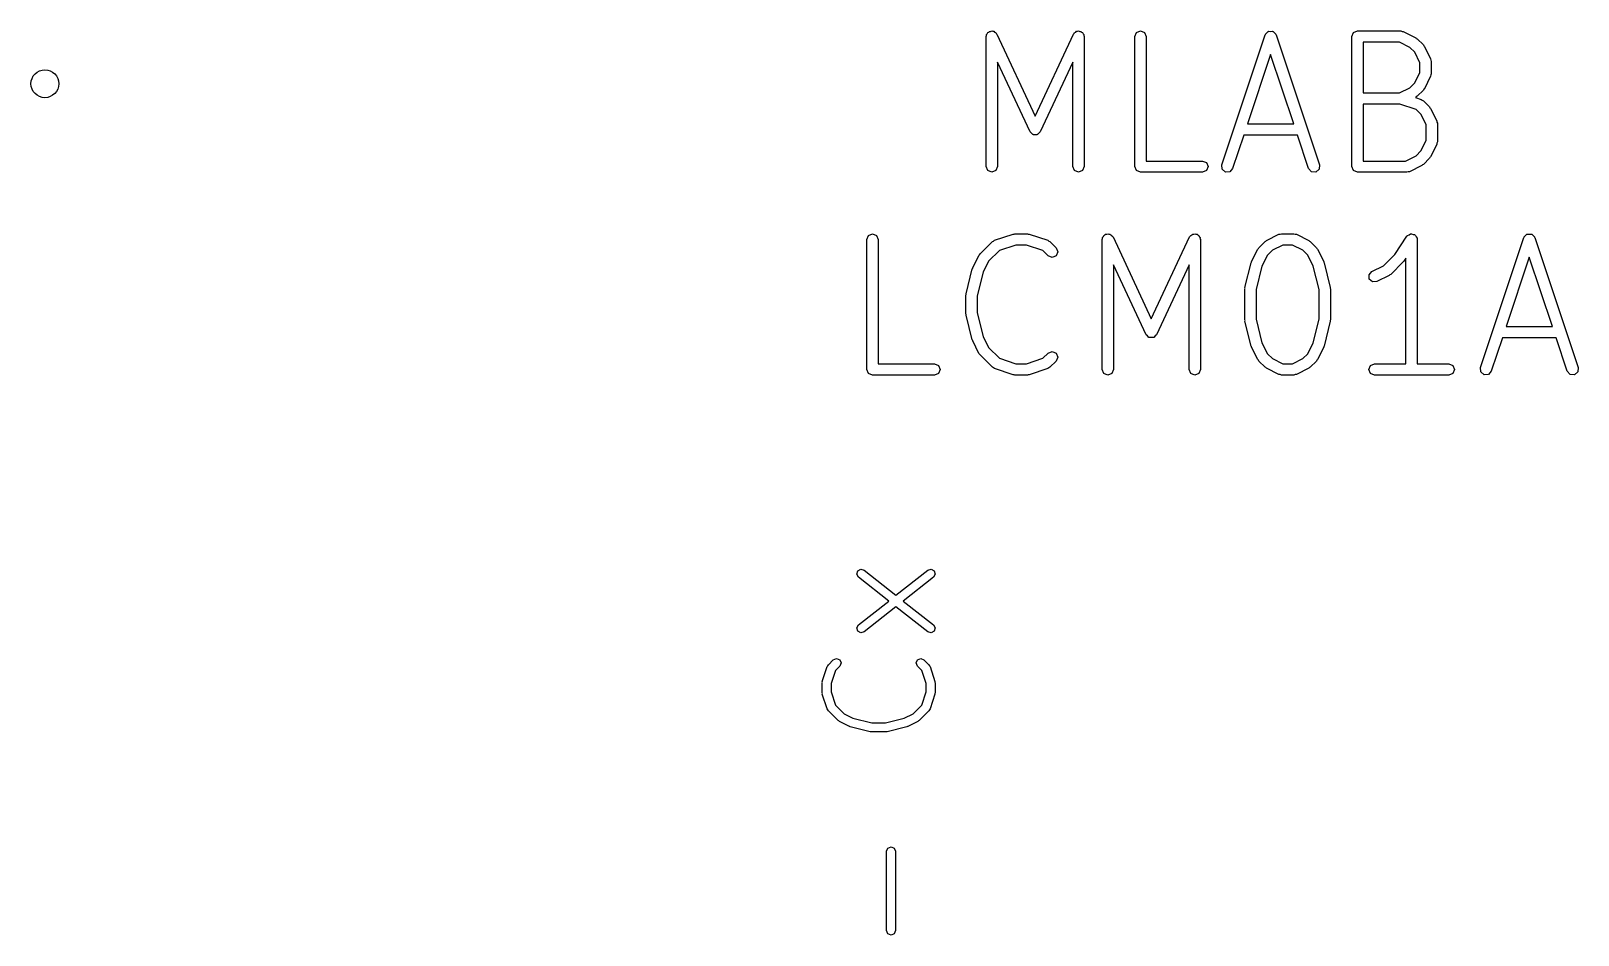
# Model space of a CAD drawing. Extents: x 5.24 to 6.55, y -4.65 to -3.71.
# Drawn here: x 5.24 to 6.005, y -4.155 to -3.708 of the extents above; entities that cross this region are included whole.
import ezdxf

# ---------------------------------------------------------------- set-up
doc = ezdxf.new("R2010")
doc.units = 0
doc.header["$MEASUREMENT"] = 0
doc.layers.add('BLACK', color=7, linetype='CONTINUOUS')

msp = doc.modelspace()

# ---------------------------------------------------------------- linework, layer by layer
at = {"layer": 'BLACK', "linetype": 'CONTINUOUS'}
for p, q in [((5.71232, -3.71064), (5.71251, -3.71018)), ((5.71232, -3.77504), (5.71232, -3.71064)), ((5.71249, -3.70968), (5.71291, -3.70923)), ((5.71251, -3.71018), (5.71249, -3.70968)), ((5.71291, -3.70923), (5.71314, -3.70866)), ((5.71314, -3.70866), (5.7136, -3.70847)), ((5.7136, -3.70847), (5.71394, -3.7081)), ((5.71394, -3.7081), (5.71455, -3.70808)), ((5.71455, -3.70808), (5.71512, -3.70784)), ((5.71512, -3.70784), (5.71558, -3.70803)), ((5.71558, -3.70803), (5.71608, -3.70801)), ((5.71608, -3.70801), (5.71653, -3.70842)), ((5.71653, -3.70842), (5.7171, -3.70866)), ((5.7171, -3.70866), (5.71729, -3.70912)), ((5.71729, -3.70912), (5.71766, -3.70946)), ((5.71766, -3.70946), (5.73659, -3.75002)), ((5.73659, -3.75002), (5.75552, -3.70946)), ((5.75552, -3.70946), (5.75589, -3.70912)), ((5.75589, -3.70912), (5.75608, -3.70866)), ((5.75608, -3.70866), (5.75665, -3.70842)), ((5.75665, -3.70842), (5.7571, -3.70801)), ((5.7571, -3.70801), (5.7576, -3.70803)), ((5.7576, -3.70803), (5.75806, -3.70784)), ((5.75806, -3.70784), (5.75863, -3.70808)), ((5.75863, -3.70808), (5.75924, -3.7081)), ((5.75924, -3.7081), (5.75958, -3.70847)), ((5.75958, -3.70847), (5.76004, -3.70866)), ((5.76004, -3.70866), (5.76027, -3.70923)), ((5.76027, -3.70923), (5.76069, -3.70968)), ((5.76069, -3.70968), (5.76067, -3.71018)), ((5.76067, -3.71018), (5.76086, -3.71064)), ((5.76086, -3.71064), (5.76086, -3.77504)), ((5.78592, -3.71064), (5.78674, -3.70866)), ((5.78592, -3.77504), (5.78592, -3.71064)), ((5.78674, -3.70866), (5.78872, -3.70784)), ((5.78872, -3.70784), (5.7907, -3.70866)), ((5.7907, -3.70866), (5.79152, -3.71064)), ((5.79152, -3.71064), (5.79152, -3.77224)), ((5.829, -3.77415), (5.85047, -3.70975)), ((5.85047, -3.70975), (5.8506, -3.7096)), ((5.8506, -3.7096), (5.85062, -3.70939)), ((5.85062, -3.70939), (5.85129, -3.70881)), ((5.85129, -3.70881), (5.85187, -3.70814)), ((5.85187, -3.70814), (5.85208, -3.70812)), ((5.85208, -3.70812), (5.85224, -3.70798)), ((5.85224, -3.70798), (5.85312, -3.70805)), ((5.85312, -3.70805), (5.85401, -3.70798)), ((5.85401, -3.70798), (5.85417, -3.70812)), ((5.85417, -3.70812), (5.85438, -3.70814)), ((5.85438, -3.70814), (5.85496, -3.70881)), ((5.85496, -3.70881), (5.85563, -3.70939)), ((5.85563, -3.70939), (5.85564, -3.7096)), ((5.85564, -3.7096), (5.85578, -3.70975)), ((5.85578, -3.70975), (5.87725, -3.77415)), ((5.89326, -3.71064), (5.89408, -3.70866)), ((5.89326, -3.77504), (5.89326, -3.71064)), ((5.89408, -3.70866), (5.89606, -3.70784)), ((5.89606, -3.70784), (5.91752, -3.70784)), ((5.91752, -3.70784), (5.91813, -3.70809)), ((5.91813, -3.70809), (5.91878, -3.70814)), ((5.91878, -3.70814), (5.92491, -3.7112)), ((5.92491, -3.7112), (5.92521, -3.71155)), ((5.92521, -3.71155), (5.92564, -3.71173)), ((5.92564, -3.71173), (5.9287, -3.71479)), ((5.85312, -3.71949), (5.84168, -3.75384)), ((5.86457, -3.75384), (5.85312, -3.71949)), ((5.91686, -3.71344), (5.89886, -3.71344)), ((5.89886, -3.71344), (5.89886, -3.73851)), ((5.922, -3.71601), (5.91686, -3.71344)), ((5.92442, -3.71843), (5.922, -3.71601)), ((5.92699, -3.72357), (5.92442, -3.71843)), ((5.9287, -3.71479), (5.92888, -3.71522)), ((5.92888, -3.71522), (5.92923, -3.71552)), ((5.92923, -3.71552), (5.93229, -3.72165)), ((5.73405, -3.75782), (5.71792, -3.72326)), ((5.71792, -3.72326), (5.71792, -3.77504)), ((5.75526, -3.72326), (5.73913, -3.75782)), ((5.75526, -3.77504), (5.75526, -3.72326)), ((5.92442, -3.73351), (5.92699, -3.72838)), ((5.92699, -3.72838), (5.92699, -3.72357)), ((5.93229, -3.72165), (5.93234, -3.7223)), ((5.93234, -3.7223), (5.93259, -3.72291)), ((5.93259, -3.72291), (5.93259, -3.72904)), ((5.91686, -3.73851), (5.922, -3.73594)), ((5.922, -3.73594), (5.92442, -3.73351)), ((5.93229, -3.73029), (5.92923, -3.73643)), ((5.93234, -3.72964), (5.93229, -3.73029)), ((5.93259, -3.72904), (5.93234, -3.72964)), ((5.89886, -3.73851), (5.91686, -3.73851)), ((5.92491, -3.74074), (5.92482, -3.74079)), ((5.92482, -3.74079), (5.92761, -3.74172)), ((5.92521, -3.7404), (5.92491, -3.74074)), ((5.92564, -3.74022), (5.92521, -3.7404)), ((5.9287, -3.73715), (5.92564, -3.74022)), ((5.92761, -3.74172), (5.9281, -3.74214)), ((5.9281, -3.74214), (5.9287, -3.74239)), ((5.92888, -3.73673), (5.9287, -3.73715)), ((5.9287, -3.74239), (5.93177, -3.74546)), ((5.92923, -3.73643), (5.92888, -3.73673)), ((5.91707, -3.74411), (5.89886, -3.74411)), ((5.89886, -3.74411), (5.89886, -3.77224)), ((5.92521, -3.74682), (5.91707, -3.74411)), ((5.92749, -3.7491), (5.92521, -3.74682)), ((5.93006, -3.75423), (5.92749, -3.7491)), ((5.93177, -3.74546), (5.93195, -3.74589)), ((5.93195, -3.74589), (5.93229, -3.74619)), ((5.93229, -3.74619), (5.93536, -3.75232)), ((5.73476, -3.75847), (5.73405, -3.75782)), ((5.73541, -3.75918), (5.73476, -3.75847)), ((5.73554, -3.75918), (5.73541, -3.75918)), ((5.73563, -3.75927), (5.73554, -3.75918)), ((5.73659, -3.75923), (5.73563, -3.75927)), ((5.73755, -3.75927), (5.73659, -3.75923)), ((5.73764, -3.75918), (5.73755, -3.75927)), ((5.73777, -3.75918), (5.73764, -3.75918)), ((5.73842, -3.75847), (5.73777, -3.75918)), ((5.73913, -3.75782), (5.73842, -3.75847)), ((5.84168, -3.75384), (5.86457, -3.75384)), ((5.93006, -3.76211), (5.93006, -3.75423)), ((5.93536, -3.75232), (5.93541, -3.75297)), ((5.93541, -3.75297), (5.93566, -3.75357)), ((5.93566, -3.75357), (5.93566, -3.76277)), ((5.83981, -3.75944), (5.83431, -3.77593)), ((5.86644, -3.75944), (5.83981, -3.75944)), ((5.87193, -3.77593), (5.86644, -3.75944)), ((5.92749, -3.76725), (5.93006, -3.76211)), ((5.93536, -3.76403), (5.93229, -3.77016)), ((5.93541, -3.76338), (5.93536, -3.76403)), ((5.93566, -3.76277), (5.93541, -3.76338)), ((5.79152, -3.77224), (5.81939, -3.77224)), ((5.81939, -3.77224), (5.82137, -3.77306)), ((5.82137, -3.77306), (5.82219, -3.77504)), ((5.82915, -3.77629), (5.829, -3.77415)), ((5.87725, -3.77415), (5.87709, -3.77629)), ((5.89886, -3.77224), (5.91993, -3.77224)), ((5.91993, -3.77224), (5.92507, -3.76967)), ((5.92798, -3.77448), (5.92184, -3.77754)), ((5.92507, -3.76967), (5.92749, -3.76725)), ((5.92828, -3.77413), (5.92798, -3.77448)), ((5.9287, -3.77395), (5.92828, -3.77413)), ((5.93177, -3.77089), (5.9287, -3.77395)), ((5.93195, -3.77046), (5.93177, -3.77089)), ((5.93229, -3.77016), (5.93195, -3.77046)), ((5.71314, -3.77702), (5.71232, -3.77504)), ((5.71512, -3.77784), (5.71314, -3.77702)), ((5.7171, -3.77702), (5.71512, -3.77784)), ((5.71792, -3.77504), (5.7171, -3.77702)), ((5.75608, -3.77702), (5.75526, -3.77504)), ((5.75806, -3.77784), (5.75608, -3.77702)), ((5.76004, -3.77702), (5.75806, -3.77784)), ((5.76086, -3.77504), (5.76004, -3.77702)), ((5.78674, -3.77702), (5.78592, -3.77504)), ((5.78872, -3.77784), (5.78674, -3.77702)), ((5.81939, -3.77784), (5.78872, -3.77784)), ((5.82137, -3.77702), (5.81939, -3.77784)), ((5.82219, -3.77504), (5.82137, -3.77702)), ((5.83077, -3.7777), (5.82915, -3.77629)), ((5.83291, -3.77754), (5.83077, -3.7777)), ((5.83431, -3.77593), (5.83291, -3.77754)), ((5.87334, -3.77754), (5.87193, -3.77593)), ((5.87548, -3.7777), (5.87334, -3.77754)), ((5.87709, -3.77629), (5.87548, -3.7777)), ((5.89408, -3.77702), (5.89326, -3.77504)), ((5.89606, -3.77784), (5.89408, -3.77702)), ((5.92059, -3.77784), (5.89606, -3.77784)), ((5.92119, -3.77759), (5.92059, -3.77784)), ((5.92184, -3.77754), (5.92119, -3.77759)), ((5.65327, -3.81103), (5.65409, -3.80905)), ((5.65327, -3.87543), (5.65327, -3.81103)), ((5.65409, -3.80905), (5.65607, -3.80823)), ((5.65607, -3.80823), (5.65805, -3.80905)), ((5.65805, -3.80905), (5.65887, -3.81103)), ((5.65887, -3.81103), (5.65887, -3.87263)), ((5.70929, -3.81825), (5.71542, -3.81212)), ((5.71542, -3.81212), (5.71602, -3.81187)), ((5.71602, -3.81187), (5.71652, -3.81144)), ((5.71652, -3.81144), (5.72572, -3.80838)), ((5.72572, -3.80838), (5.72618, -3.80841)), ((5.72618, -3.80841), (5.7266, -3.80823)), ((5.7266, -3.80823), (5.73274, -3.80823)), ((5.73274, -3.80823), (5.73316, -3.80841)), ((5.73316, -3.80841), (5.73362, -3.80838)), ((5.73362, -3.80838), (5.74282, -3.81144)), ((5.74282, -3.81144), (5.74331, -3.81187)), ((5.74331, -3.81187), (5.74392, -3.81212)), ((5.74392, -3.81212), (5.74698, -3.81519)), ((5.7698, -3.81103), (5.76999, -3.81057)), ((5.7698, -3.87543), (5.7698, -3.81103)), ((5.76997, -3.81008), (5.77039, -3.80962)), ((5.76999, -3.81057), (5.76997, -3.81008)), ((5.77039, -3.80962), (5.77062, -3.80905)), ((5.77062, -3.80905), (5.77108, -3.80886)), ((5.77108, -3.80886), (5.77142, -3.8085)), ((5.77142, -3.8085), (5.77203, -3.80847)), ((5.77203, -3.80847), (5.7726, -3.80823)), ((5.7726, -3.80823), (5.77306, -3.80842)), ((5.77306, -3.80842), (5.77356, -3.8084)), ((5.77356, -3.8084), (5.77401, -3.80882)), ((5.77401, -3.80882), (5.77458, -3.80905)), ((5.77458, -3.80905), (5.77477, -3.80951)), ((5.77477, -3.80951), (5.77514, -3.80985)), ((5.77514, -3.80985), (5.79407, -3.85041)), ((5.79407, -3.85041), (5.813, -3.80985)), ((5.813, -3.80985), (5.81337, -3.80951)), ((5.81337, -3.80951), (5.81356, -3.80905)), ((5.81356, -3.80905), (5.81412, -3.80882)), ((5.81412, -3.80882), (5.81458, -3.8084)), ((5.81458, -3.8084), (5.81508, -3.80842)), ((5.81508, -3.80842), (5.81554, -3.80823)), ((5.81554, -3.80823), (5.8161, -3.80847)), ((5.8161, -3.80847), (5.81672, -3.8085)), ((5.81672, -3.8085), (5.81706, -3.80886)), ((5.81706, -3.80886), (5.81752, -3.80905)), ((5.81752, -3.80905), (5.81775, -3.80962)), ((5.81775, -3.80962), (5.81817, -3.81008)), ((5.81817, -3.81008), (5.81814, -3.81057)), ((5.81814, -3.81057), (5.81834, -3.81103)), ((5.81834, -3.81103), (5.81834, -3.87543)), ((5.84729, -3.81519), (5.85036, -3.81212)), ((5.85036, -3.81212), (5.85078, -3.81194)), ((5.85078, -3.81194), (5.85108, -3.8116)), ((5.85108, -3.8116), (5.85722, -3.80853)), ((5.85722, -3.80853), (5.85787, -3.80848)), ((5.85787, -3.80848), (5.85847, -3.80823)), ((5.85847, -3.80823), (5.8646, -3.80823)), ((5.8646, -3.80823), (5.8652, -3.80848)), ((5.8652, -3.80848), (5.86585, -3.80853)), ((5.86585, -3.80853), (5.87199, -3.8116)), ((5.87199, -3.8116), (5.87229, -3.81194)), ((5.87229, -3.81194), (5.87272, -3.81212)), ((5.87272, -3.81212), (5.87578, -3.81519)), ((5.91456, -3.81845), (5.92054, -3.80948)), ((5.92054, -3.80948), (5.92078, -3.80932)), ((5.92078, -3.80932), (5.92089, -3.80905)), ((5.92089, -3.80905), (5.92164, -3.80874)), ((5.92164, -3.80874), (5.92232, -3.80829)), ((5.92232, -3.80829), (5.9226, -3.80834)), ((5.9226, -3.80834), (5.92287, -3.80823)), ((5.92287, -3.80823), (5.92362, -3.80855)), ((5.92362, -3.80855), (5.92442, -3.8087)), ((5.92442, -3.8087), (5.92458, -3.80894)), ((5.92458, -3.80894), (5.92485, -3.80905)), ((5.92485, -3.80905), (5.92516, -3.80981)), ((5.92516, -3.80981), (5.92561, -3.81048)), ((5.92561, -3.81048), (5.92556, -3.81077)), ((5.92556, -3.81077), (5.92567, -3.81103)), ((5.92567, -3.81103), (5.92567, -3.87263)), ((5.95701, -3.87455), (5.97848, -3.81015)), ((5.97848, -3.81015), (5.97862, -3.80999)), ((5.97862, -3.80999), (5.97863, -3.80978)), ((5.97863, -3.80978), (5.9793, -3.8092)), ((5.9793, -3.8092), (5.97988, -3.80853)), ((5.97988, -3.80853), (5.98009, -3.80851)), ((5.98009, -3.80851), (5.98025, -3.80838)), ((5.98025, -3.80838), (5.98114, -3.80844)), ((5.98114, -3.80844), (5.98202, -3.80838)), ((5.98202, -3.80838), (5.98218, -3.80851)), ((5.98218, -3.80851), (5.98239, -3.80853)), ((5.98239, -3.80853), (5.98297, -3.8092)), ((5.98297, -3.8092), (5.98364, -3.80978)), ((5.98364, -3.80978), (5.98365, -3.80999)), ((5.98365, -3.80999), (5.98379, -3.81015)), ((5.98379, -3.81015), (6.00526, -3.87455)), ((5.7057, -3.82511), (5.70876, -3.81898)), ((5.70876, -3.81898), (5.70911, -3.81868)), ((5.70911, -3.81868), (5.70929, -3.81825)), ((5.71891, -3.81655), (5.71357, -3.82189)), ((5.72706, -3.81383), (5.71891, -3.81655)), ((5.73228, -3.81383), (5.72706, -3.81383)), ((5.74042, -3.81655), (5.73228, -3.81383)), ((5.74302, -3.81915), (5.74042, -3.81655)), ((5.745, -3.81997), (5.74302, -3.81915)), ((5.74698, -3.81915), (5.745, -3.81997)), ((5.74698, -3.81519), (5.7478, -3.81717)), ((5.7478, -3.81717), (5.74698, -3.81915)), ((5.8437, -3.82205), (5.84676, -3.81591)), ((5.84676, -3.81591), (5.84711, -3.81561)), ((5.84711, -3.81561), (5.84729, -3.81519)), ((5.85157, -3.81883), (5.84884, -3.82428)), ((5.85399, -3.8164), (5.85157, -3.81883)), ((5.85913, -3.81383), (5.85399, -3.8164)), ((5.86394, -3.81383), (5.85913, -3.81383)), ((5.86908, -3.8164), (5.86394, -3.81383)), ((5.8715, -3.81883), (5.86908, -3.8164)), ((5.87423, -3.82428), (5.8715, -3.81883)), ((5.87578, -3.81519), (5.87596, -3.81561)), ((5.87596, -3.81561), (5.87631, -3.81591)), ((5.87631, -3.81591), (5.87937, -3.82205)), ((5.90894, -3.82407), (5.91456, -3.81845)), ((5.92007, -3.82028), (5.91907, -3.82179)), ((5.92007, -3.87263), (5.92007, -3.82028)), ((5.98114, -3.81989), (5.96969, -3.85423)), ((5.99258, -3.85423), (5.98114, -3.81989)), ((5.70242, -3.83795), (5.70549, -3.82569)), ((5.70549, -3.82569), (5.70568, -3.82543)), ((5.70568, -3.82543), (5.7057, -3.82511)), ((5.71084, -3.82734), (5.70794, -3.83898)), ((5.71357, -3.82189), (5.71084, -3.82734)), ((5.79153, -3.85822), (5.7754, -3.82365)), ((5.7754, -3.82365), (5.7754, -3.87543)), ((5.81274, -3.82365), (5.79661, -3.85822)), ((5.81274, -3.87543), (5.81274, -3.82365)), ((5.84042, -3.83489), (5.84349, -3.82262)), ((5.84349, -3.82262), (5.84368, -3.82237)), ((5.84368, -3.82237), (5.8437, -3.82205)), ((5.84884, -3.82428), (5.84594, -3.83591)), ((5.87714, -3.83591), (5.87423, -3.82428)), ((5.87937, -3.82205), (5.8794, -3.82237)), ((5.8794, -3.82237), (5.87959, -3.82262)), ((5.87959, -3.82262), (5.88265, -3.83489)), ((5.90181, -3.82855), (5.90322, -3.82693)), ((5.90322, -3.82693), (5.90894, -3.82407)), ((5.91872, -3.82221), (5.91258, -3.82835)), ((5.91883, -3.82195), (5.91872, -3.82221)), ((5.91907, -3.82179), (5.91883, -3.82195)), ((5.84034, -3.83557), (5.84047, -3.83524)), ((5.84034, -3.8509), (5.84034, -3.83557)), ((5.84047, -3.83524), (5.84042, -3.83489)), ((5.88265, -3.83489), (5.8826, -3.83524)), ((5.8826, -3.83524), (5.88274, -3.83557)), ((5.88274, -3.83557), (5.88274, -3.8509)), ((5.90196, -3.83069), (5.90181, -3.82855)), ((5.90358, -3.83209), (5.90196, -3.83069)), ((5.90572, -3.83194), (5.90358, -3.83209)), ((5.91185, -3.82887), (5.90572, -3.83194)), ((5.91216, -3.82852), (5.91185, -3.82887)), ((5.91258, -3.82835), (5.91216, -3.82852)), ((5.70234, -3.83863), (5.70247, -3.83831)), ((5.70234, -3.84783), (5.70234, -3.83863)), ((5.70247, -3.83831), (5.70242, -3.83795)), ((5.70794, -3.83898), (5.70794, -3.84749)), ((5.84594, -3.83591), (5.84594, -3.85056)), ((5.87714, -3.85056), (5.87714, -3.83591)), ((5.70247, -3.84816), (5.70234, -3.84783)), ((5.70242, -3.84851), (5.70247, -3.84816)), ((5.70549, -3.86078), (5.70242, -3.84851)), ((5.70794, -3.84749), (5.71084, -3.85912)), ((5.84047, -3.85123), (5.84034, -3.8509)), ((5.84594, -3.85056), (5.84884, -3.86219)), ((5.87423, -3.86219), (5.87714, -3.85056)), ((5.88274, -3.8509), (5.8826, -3.85123)), ((5.79224, -3.85886), (5.79153, -3.85822)), ((5.79288, -3.85957), (5.79224, -3.85886)), ((5.7959, -3.85887), (5.79525, -3.85957)), ((5.79661, -3.85822), (5.7959, -3.85887)), ((5.84042, -3.85158), (5.84047, -3.85123)), ((5.84349, -3.86385), (5.84042, -3.85158)), ((5.88265, -3.85158), (5.87959, -3.86385)), ((5.8826, -3.85123), (5.88265, -3.85158)), ((5.96969, -3.85423), (5.99258, -3.85423)), ((5.70568, -3.86104), (5.70549, -3.86078)), ((5.7057, -3.86135), (5.70568, -3.86104)), ((5.70876, -3.86749), (5.7057, -3.86135)), ((5.71084, -3.85912), (5.71357, -3.86458)), ((5.71357, -3.86458), (5.71891, -3.86992)), ((5.74302, -3.86732), (5.745, -3.8665)), ((5.745, -3.8665), (5.74698, -3.86732)), ((5.79302, -3.85958), (5.79288, -3.85957)), ((5.79311, -3.85967), (5.79302, -3.85958)), ((5.79407, -3.85962), (5.79311, -3.85967)), ((5.79503, -3.85967), (5.79407, -3.85962)), ((5.79512, -3.85958), (5.79503, -3.85967)), ((5.79525, -3.85957), (5.79512, -3.85958)), ((5.84368, -3.8641), (5.84349, -3.86385)), ((5.8437, -3.86442), (5.84368, -3.8641)), ((5.84676, -3.87055), (5.8437, -3.86442)), ((5.84884, -3.86219), (5.85157, -3.86764)), ((5.8715, -3.86764), (5.87423, -3.86219)), ((5.87937, -3.86442), (5.87631, -3.87055)), ((5.8794, -3.8641), (5.87937, -3.86442)), ((5.87959, -3.86385), (5.8794, -3.8641)), ((5.96782, -3.85983), (5.96232, -3.87632)), ((5.99445, -3.85983), (5.96782, -3.85983)), ((5.99995, -3.87632), (5.99445, -3.85983)), ((5.65887, -3.87263), (5.68674, -3.87263)), ((5.68674, -3.87263), (5.68872, -3.87345)), ((5.68872, -3.87345), (5.68954, -3.87543)), ((5.70911, -3.86779), (5.70876, -3.86749)), ((5.70929, -3.86821), (5.70911, -3.86779)), ((5.71542, -3.87435), (5.70929, -3.86821)), ((5.71891, -3.86992), (5.72706, -3.87263)), ((5.72706, -3.87263), (5.73228, -3.87263)), ((5.73228, -3.87263), (5.74042, -3.86992)), ((5.74042, -3.86992), (5.74302, -3.86732)), ((5.74698, -3.87128), (5.74392, -3.87435)), ((5.74698, -3.86732), (5.7478, -3.8693)), ((5.7478, -3.8693), (5.74698, -3.87128)), ((5.84711, -3.87085), (5.84676, -3.87055)), ((5.84729, -3.87128), (5.84711, -3.87085)), ((5.85036, -3.87435), (5.84729, -3.87128)), ((5.85157, -3.86764), (5.85399, -3.87007)), ((5.85399, -3.87007), (5.85913, -3.87263)), ((5.85913, -3.87263), (5.86394, -3.87263)), ((5.86394, -3.87263), (5.86908, -3.87007)), ((5.86908, -3.87007), (5.8715, -3.86764)), ((5.87578, -3.87128), (5.87272, -3.87435)), ((5.87596, -3.87085), (5.87578, -3.87128)), ((5.87631, -3.87055), (5.87596, -3.87085)), ((5.90167, -3.87543), (5.90249, -3.87345)), ((5.90249, -3.87345), (5.90447, -3.87263)), ((5.90447, -3.87263), (5.92007, -3.87263)), ((5.92567, -3.87263), (5.94127, -3.87263)), ((5.94127, -3.87263), (5.94325, -3.87345)), ((5.94325, -3.87345), (5.94407, -3.87543)), ((5.65409, -3.87741), (5.65327, -3.87543)), ((5.65607, -3.87823), (5.65409, -3.87741)), ((5.68674, -3.87823), (5.65607, -3.87823)), ((5.68872, -3.87741), (5.68674, -3.87823)), ((5.68954, -3.87543), (5.68872, -3.87741)), ((5.71602, -3.8746), (5.71542, -3.87435)), ((5.71652, -3.87502), (5.71602, -3.8746)), ((5.72572, -3.87809), (5.71652, -3.87502)), ((5.72618, -3.87806), (5.72572, -3.87809)), ((5.7266, -3.87823), (5.72618, -3.87806)), ((5.73274, -3.87823), (5.7266, -3.87823)), ((5.73316, -3.87806), (5.73274, -3.87823)), ((5.73362, -3.87809), (5.73316, -3.87806)), ((5.74282, -3.87502), (5.73362, -3.87809)), ((5.74331, -3.8746), (5.74282, -3.87502)), ((5.74392, -3.87435), (5.74331, -3.8746)), ((5.77062, -3.87741), (5.7698, -3.87543)), ((5.7726, -3.87823), (5.77062, -3.87741)), ((5.77458, -3.87741), (5.7726, -3.87823)), ((5.7754, -3.87543), (5.77458, -3.87741)), ((5.81356, -3.87741), (5.81274, -3.87543)), ((5.81554, -3.87823), (5.81356, -3.87741)), ((5.81752, -3.87741), (5.81554, -3.87823)), ((5.81834, -3.87543), (5.81752, -3.87741)), ((5.85078, -3.87452), (5.85036, -3.87435)), ((5.85108, -3.87487), (5.85078, -3.87452)), ((5.85722, -3.87794), (5.85108, -3.87487)), ((5.85787, -3.87798), (5.85722, -3.87794)), ((5.85847, -3.87823), (5.85787, -3.87798)), ((5.8646, -3.87823), (5.85847, -3.87823)), ((5.8652, -3.87798), (5.8646, -3.87823)), ((5.86585, -3.87794), (5.8652, -3.87798)), ((5.87199, -3.87487), (5.86585, -3.87794)), ((5.87229, -3.87452), (5.87199, -3.87487)), ((5.87272, -3.87435), (5.87229, -3.87452)), ((5.90249, -3.87741), (5.90167, -3.87543)), ((5.90447, -3.87823), (5.90249, -3.87741)), ((5.92287, -3.87823), (5.90447, -3.87823)), ((5.94127, -3.87823), (5.92287, -3.87823)), ((5.94325, -3.87741), (5.94127, -3.87823)), ((5.94407, -3.87543), (5.94325, -3.87741)), ((5.95716, -3.87669), (5.95701, -3.87455)), ((5.95878, -3.87809), (5.95716, -3.87669)), ((5.96092, -3.87794), (5.95878, -3.87809)), ((5.96232, -3.87632), (5.96092, -3.87794)), ((6.00135, -3.87794), (5.99995, -3.87632)), ((6.00349, -3.87809), (6.00135, -3.87794)), ((6.00511, -3.87669), (6.00349, -3.87809)), ((6.00526, -3.87455), (6.00511, -3.87669)), ((5.64832, -3.97686), (5.64878, -3.97521)), ((5.64916, -3.97835), (5.64832, -3.97686)), ((5.64878, -3.97521), (5.65027, -3.97437)), ((5.66409, -3.99008), (5.64916, -3.97835)), ((5.65027, -3.97437), (5.65192, -3.97483)), ((5.65192, -3.97483), (5.66771, -3.98724)), ((5.66771, -3.98724), (5.6835, -3.97483)), ((5.68627, -3.97835), (5.67134, -3.99008)), ((5.6835, -3.97483), (5.68515, -3.97437)), ((5.68515, -3.97437), (5.68665, -3.97521)), ((5.68711, -3.97686), (5.68627, -3.97835)), ((5.68665, -3.97521), (5.68711, -3.97686)), ((5.64916, -4.00182), (5.66409, -3.99008)), ((5.66771, -3.99293), (5.65192, -4.00534)), ((5.6835, -4.00534), (5.66771, -3.99293)), ((5.67134, -3.99008), (5.68627, -4.00182)), ((5.64832, -4.00331), (5.64916, -4.00182)), ((5.64878, -4.00496), (5.64832, -4.00331)), ((5.68627, -4.00182), (5.68711, -4.00331)), ((5.68711, -4.00331), (5.68665, -4.00496)), ((5.65027, -4.0058), (5.64878, -4.00496)), ((5.65192, -4.00534), (5.65027, -4.0058)), ((5.68515, -4.0058), (5.6835, -4.00534)), ((5.68665, -4.00496), (5.68515, -4.0058)), ((5.63424, -4.02162), (5.63669, -4.01917)), ((5.63669, -4.01917), (5.63827, -4.01851)), ((5.63827, -4.01851), (5.63986, -4.01917)), ((5.63986, -4.01917), (5.64051, -4.02075)), ((5.67774, -4.02075), (5.6784, -4.01917)), ((5.6784, -4.01917), (5.67998, -4.01851)), ((5.67998, -4.01851), (5.68156, -4.01917)), ((5.68156, -4.01917), (5.68402, -4.02162)), ((5.63124, -4.02986), (5.63369, -4.0225)), ((5.63369, -4.0225), (5.63404, -4.0221)), ((5.63404, -4.0221), (5.63424, -4.02162)), ((5.63778, -4.02441), (5.63561, -4.03093)), ((5.63986, -4.02233), (5.63778, -4.02441)), ((5.64051, -4.02075), (5.63986, -4.02233)), ((5.6784, -4.02233), (5.67774, -4.02075)), ((5.68047, -4.02441), (5.6784, -4.02233)), ((5.68265, -4.03093), (5.68047, -4.02441)), ((5.68402, -4.02162), (5.68422, -4.0221)), ((5.68422, -4.0221), (5.68456, -4.0225)), ((5.68456, -4.0225), (5.68701, -4.02986)), ((5.63113, -4.03056), (5.63127, -4.03022)), ((5.63113, -4.03547), (5.63113, -4.03056)), ((5.63127, -4.03022), (5.63124, -4.02986)), ((5.63561, -4.03093), (5.63561, -4.03511)), ((5.68265, -4.03511), (5.68265, -4.03093)), ((5.68701, -4.02986), (5.68698, -4.03022)), ((5.68698, -4.03022), (5.68713, -4.03056)), ((5.68713, -4.03056), (5.68713, -4.03547)), ((5.63127, -4.03581), (5.63113, -4.03547)), ((5.63124, -4.03618), (5.63127, -4.03581)), ((5.63369, -4.04354), (5.63124, -4.03618)), ((5.63561, -4.03511), (5.63778, -4.04162)), ((5.63778, -4.04162), (5.64205, -4.0459)), ((5.6762, -4.0459), (5.68047, -4.04162)), ((5.68047, -4.04162), (5.68265, -4.03511)), ((5.68701, -4.03618), (5.68456, -4.04354)), ((5.68713, -4.03547), (5.68698, -4.03581)), ((5.68698, -4.03581), (5.68701, -4.03618)), ((5.63404, -4.04393), (5.63369, -4.04354)), ((5.63424, -4.04441), (5.63404, -4.04393)), ((5.63914, -4.04932), (5.63424, -4.04441)), ((5.63948, -4.04946), (5.63914, -4.04932)), ((5.63972, -4.04974), (5.63948, -4.04946)), ((5.64463, -4.05219), (5.63972, -4.04974)), ((5.64205, -4.0459), (5.64641, -4.04808)), ((5.64641, -4.04808), (5.65572, -4.0504)), ((5.66253, -4.0504), (5.67184, -4.04808)), ((5.67184, -4.04808), (5.6762, -4.0459)), ((5.67853, -4.04974), (5.67362, -4.05219)), ((5.67877, -4.04946), (5.67853, -4.04974)), ((5.67911, -4.04932), (5.67877, -4.04946)), ((5.68402, -4.04441), (5.67911, -4.04932)), ((5.68422, -4.04393), (5.68402, -4.04441)), ((5.68456, -4.04354), (5.68422, -4.04393)), ((5.64488, -4.05221), (5.64463, -4.05219)), ((5.64509, -4.05236), (5.64488, -4.05221)), ((5.6549, -4.05482), (5.64509, -4.05236)), ((5.65518, -4.05478), (5.6549, -4.05482)), ((5.65545, -4.05488), (5.65518, -4.05478)), ((5.66281, -4.05488), (5.65545, -4.05488)), ((5.65572, -4.0504), (5.66253, -4.0504)), ((5.66307, -4.05478), (5.66281, -4.05488)), ((5.66335, -4.05482), (5.66307, -4.05478)), ((5.67316, -4.05236), (5.66335, -4.05482)), ((5.67337, -4.05221), (5.67316, -4.05236)), ((5.67362, -4.05219), (5.67337, -4.05221)), ((5.66302, -4.11398), (5.66368, -4.11239)), ((5.66302, -4.15323), (5.66302, -4.11398)), ((5.66368, -4.11239), (5.66526, -4.11174)), ((5.66526, -4.11174), (5.66684, -4.11239)), ((5.66684, -4.11239), (5.6675, -4.11398)), ((5.6675, -4.11398), (5.6675, -4.15323)), ((5.66368, -4.15481), (5.66302, -4.15323)), ((5.66526, -4.15547), (5.66368, -4.15481)), ((5.66684, -4.15481), (5.66526, -4.15547)), ((5.6675, -4.15323), (5.66684, -4.15481))]:
    msp.add_line(p, q, dxfattribs=at)
at = {"layer": 'BLACK'}
msp.add_circle((5.2465, -3.734), 0.00689, dxfattribs=at)

doc.saveas('drawing.dxf')
